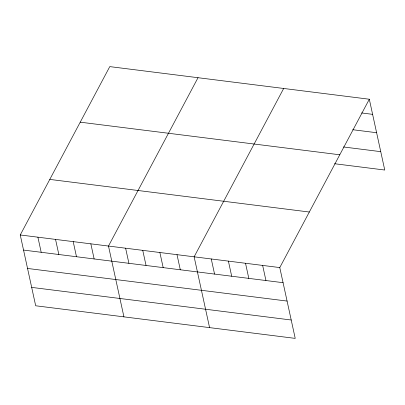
<?xml version="1.0" encoding="UTF-8"?>
<svg xmlns="http://www.w3.org/2000/svg" width="405" height="405" viewBox="0 0 405 405"><rect width="100%" height="100%" fill="white"/><g stroke="black" fill="none" stroke-linecap="round" stroke-linejoin="round"><path stroke-width="0.61" d="M369.314 99.23L279.779 267.578L295.22 338.383L35.686 305.77L20.25 234.966L109.78 66.617L369.314 99.23L384.75 170.034L334.586 163.731M198.02 77.704L108.489 246.053L123.93 316.862M283.667 88.467L194.137 256.816L209.572 327.62M361.594 112.954L372.605 114.342M352.755 129.721L376.615 132.719M343.425 146.964L380.74 151.657M80.236 122.173L339.765 154.786M49.795 179.41L309.324 212.023M20.25 234.966L279.779 267.578M23.546 250.077L283.075 282.69M27.55 268.454L287.084 301.067M31.681 287.393L291.21 320.006M262.653 265.427L265.948 280.538M245.521 263.275L248.817 278.387M228.395 261.119L231.69 276.23M211.263 258.967L214.559 274.079M177.005 254.664L180.301 269.776M159.879 252.512L163.174 267.624M142.747 250.361L146.043 265.467M125.621 248.204L128.911 263.316M90.841 243.835L94.137 258.947M73.194 241.618L76.489 256.729M55.546 239.401L58.841 254.512M37.898 237.183L41.194 252.295"/></g></svg>
